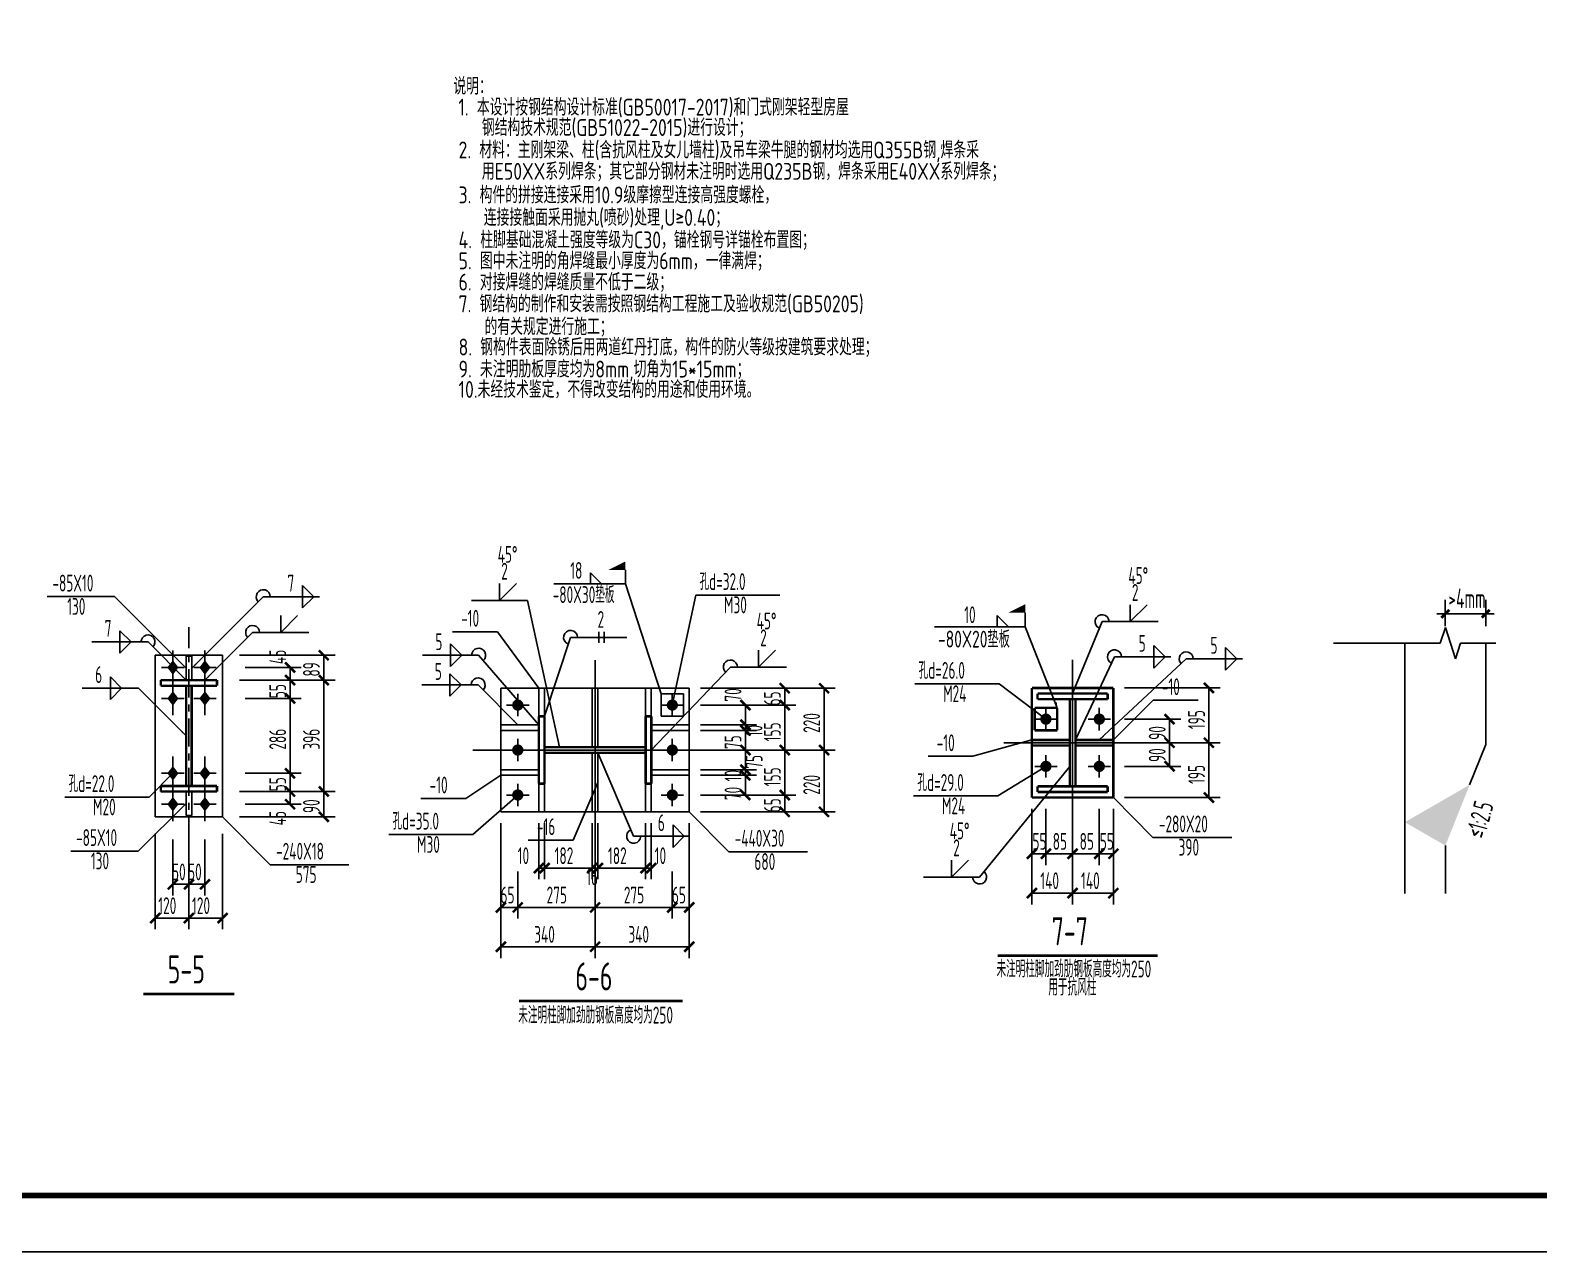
# Model space of a CAD drawing. Extents: x 9752569 to 9923256, y 1590558 to 2510207.
# Drawn here: x 9840695 to 9867540, y 1590558 to 1612292 of the extents above; entities that cross this region are included whole.
import ezdxf

# ---------------------------------------------------------------- set-up
doc = ezdxf.new("R2010")
doc.units = 0
doc.header["$LTSCALE"] = 1000
doc.header["$MEASUREMENT"] = 0
doc.linetypes.add('6', pattern=[8.75, 5, -1.25, 1.25, -1.25])
doc.layers.get('0').update_dxf_attribs({"linetype": 'CONTINUOUS'})
for name, color, linetype in [('10', 7, 'CONTINUOUS'), ('130', 7, 'CONTINUOUS'), ('20', 2, 'CONTINUOUS'), ('DIM_SYMB', 3, 'CONTINUOUS'), ('PUB_DIM', 3, 'CONTINUOUS'), ('PUB_TITLE', 4, 'CONTINUOUS'), ('墙线__粗线', 7, 'CONTINUOUS'), ('尺寸标注', 86, 'CONTINUOUS'), ('焊缝标注', 6, 'CONTINUOUS'), ('螺栓孔标注', 6, 'CONTINUOUS'), ('钢板标注', 6, 'CONTINUOUS')]:
    doc.layers.add(name, color=color, linetype=linetype)
doc.styles.add('TSSD_REIN', font='atssdeng.shx', dxfattribs={"width": 0.7, "bigfont": 'atssdchn.shx'})

# ---------------------------------------------------------------- blocks, each defined once
blk = doc.blocks.new('_DIMX')
blk.add_line((-150, 0), (150, 0))
at = {"const_width": 50}
blk.add_lwpolyline([(-70, -70), (70, 70)], dxfattribs=at)

msp = doc.modelspace()

# ---------------------------------------------------------------- linework, layer by layer
at = {"layer": '10', "color": 7, "linetype": '6', "ltscale": 0.1}
msp.add_line((9843520.1, 1597796.3), (9843520.1, 1601671.3), dxfattribs=at)
at = {"layer": '10', "color": 253, "ltscale": 0.1}
for p, q in [((9843235.1, 1601253.2), (9843235.1, 1600653.2)), ((9843805.1, 1601253.2), (9843805.1, 1600653.2)), ((9843435.1, 1600953.2), (9843035.1, 1600953.2)), ((9844005.1, 1600953.2), (9843605.1, 1600953.2)), ((9843235.1, 1600703.2), (9843235.1, 1600103.2)), ((9843805.1, 1600703.2), (9843805.1, 1600103.2)), ((9843435.1, 1600403.2), (9843035.1, 1600403.2)), ((9844005.1, 1600403.2), (9843605.1, 1600403.2)), ((9843235.1, 1599371.3), (9843235.1, 1598771.3)), ((9843805.1, 1599371.3), (9843805.1, 1598771.3)), ((9843435.1, 1599071.3), (9843035.1, 1599071.3)), ((9844005.1, 1599071.3), (9843605.1, 1599071.3)), ((9843235.1, 1598821.3), (9843235.1, 1598221.3)), ((9843805.1, 1598821.3), (9843805.1, 1598221.3)), ((9843435.1, 1598521.3), (9843035.1, 1598521.3)), ((9844005.1, 1598521.3), (9843605.1, 1598521.3))]:
    msp.add_line(p, q, dxfattribs=at)
at = {"layer": '10', "ltscale": 0.1}
for p, q in [((9850747, 1597885), (9850747, 1601085)), ((9849172, 1600285), (9849572, 1600285)), ((9849372, 1600085), (9849372, 1600485)), ((9851922, 1600285), (9852322, 1600285)), ((9852122, 1600085), (9852122, 1600485)), ((9848572, 1599485), (9852922, 1599485)), ((9849172, 1599485), (9849572, 1599485)), ((9849372, 1599285), (9849372, 1599685)), ((9851922, 1599485), (9852322, 1599485)), ((9852122, 1599285), (9852122, 1599685)), ((9849172, 1598685), (9849572, 1598685)), ((9849372, 1598485), (9849372, 1598885)), ((9851922, 1598685), (9852322, 1598685)), ((9852122, 1598485), (9852122, 1598885))]:
    msp.add_line(p, q, dxfattribs=at)
at = {"layer": '10'}
for p, q in [((9859244.9, 1598139.7), (9859244.9, 1601089.7)), ((9858769.9, 1599834.7), (9858769.9, 1600234.7)), ((9859719.9, 1599834.7), (9859719.9, 1600234.7)), ((9858569.9, 1600034.7), (9858969.9, 1600034.7)), ((9859519.9, 1600034.7), (9859919.9, 1600034.7)), ((9858019.9, 1599614.7), (9860469.9, 1599614.7)), ((9858569.9, 1599194.7), (9858969.9, 1599194.7)), ((9858769.9, 1598994.7), (9858769.9, 1599394.7)), ((9859519.9, 1599194.7), (9859919.9, 1599194.7)), ((9859719.9, 1598994.7), (9859719.9, 1599394.7))]:
    msp.add_line(p, q, dxfattribs=at)
at = {"layer": '10', "color": 3, "ltscale": 0.1, "const_width": 45}
for points in [[(9844020.1, 1600728.2), (9843020.1, 1600728.2)], [(9843020.1, 1600728.2), (9843020.1, 1600628.2)], [(9843020.1, 1600628.2), (9844020.1, 1600628.2)], [(9843470.1, 1598846.3), (9843470.1, 1600628.2)], [(9843570.1, 1598846.3), (9843570.1, 1600628.2)], [(9844020.1, 1600628.2), (9844020.1, 1600728.2)], [(9849847, 1600085), (9849747, 1600085)], [(9849747, 1600085), (9849747, 1598885)], [(9849847, 1598885), (9849847, 1600085)], [(9851747, 1600085), (9851647, 1600085)], [(9851647, 1600085), (9851647, 1598885)], [(9851747, 1598885), (9851747, 1600085)], [(9849847, 1599535), (9851647, 1599535)], [(9849847, 1599435), (9851647, 1599435)], [(9849747, 1598885), (9849847, 1598885)], [(9851647, 1598885), (9851747, 1598885)], [(9844020.1, 1598846.3), (9843020.1, 1598846.3)], [(9843020.1, 1598846.3), (9843020.1, 1598746.3)], [(9843020.1, 1598746.3), (9844020.1, 1598746.3)], [(9844020.1, 1598746.3), (9844020.1, 1598846.3)]]:
    msp.add_lwpolyline(points, dxfattribs=at)
at = {"layer": '10', "color": 3, "const_width": 45}
for points in [[(9859869.9, 1600489.7), (9858619.9, 1600489.7)], [(9858619.9, 1600489.7), (9858619.9, 1600389.7)], [(9859869.9, 1600389.7), (9859869.9, 1600489.7)], [(9858619.9, 1600389.7), (9859869.9, 1600389.7)], [(9859194.9, 1598839.7), (9859194.9, 1600389.7)], [(9859294.9, 1598839.7), (9859294.9, 1600389.7)], [(9859869.9, 1598839.7), (9858619.9, 1598839.7)], [(9858619.9, 1598839.7), (9858619.9, 1598739.7)], [(9858619.9, 1598739.7), (9859869.9, 1598739.7)], [(9859869.9, 1598739.7), (9859869.9, 1598839.7)]]:
    msp.add_lwpolyline(points, dxfattribs=at)
at = {"layer": '10', "ltscale": 0.1, "const_width": 100}
for points in [[(9849422, 1600285, 1), (9849322, 1600285, 1), (9849422, 1600285, 1)], [(9852172, 1600285, 1), (9852072, 1600285, 1), (9852172, 1600285, 1)], [(9849422, 1599485, 1), (9849322, 1599485, 1), (9849422, 1599485, 1)], [(9852172, 1599485, 1), (9852072, 1599485, 1), (9852172, 1599485, 1)], [(9849422, 1598685, 1), (9849322, 1598685, 1), (9849422, 1598685, 1)], [(9852172, 1598685, 1), (9852072, 1598685, 1), (9852172, 1598685, 1)]]:
    msp.add_lwpolyline(points, format="xyb", dxfattribs=at)
at = {"layer": '10', "const_width": 100}
for points in [[(9858819.9, 1600034.7, 1), (9858719.9, 1600034.7, 1), (9858819.9, 1600034.7, 1)], [(9859769.9, 1600034.7, 1), (9859669.9, 1600034.7, 1), (9859769.9, 1600034.7, 1)], [(9858819.9, 1599194.7, 1), (9858719.9, 1599194.7, 1), (9858819.9, 1599194.7, 1)], [(9859769.9, 1599194.7, 1), (9859669.9, 1599194.7, 1), (9859769.9, 1599194.7, 1)]]:
    msp.add_lwpolyline(points, format="xyb", dxfattribs=at)
at = {"layer": '10', "const_width": 45}
msp.add_lwpolyline([(9857913.4, 1595825.3), (9860756.9, 1595825.3)], dxfattribs=at)
at = {"layer": '10', "ltscale": 0.1, "const_width": 45}
for points in [[(9842710.1, 1595146.3), (9844330.1, 1595146.3)], [(9849395, 1595021.3), (9852304.5, 1595021.3)]]:
    msp.add_lwpolyline(points, dxfattribs=at)
at = {"layer": '10', "ltscale": 0.1}
for points in [[(9843235.1, 1601083.2), (9843135.1, 1600953.2), (9843335.1, 1600953.2), (9843235.1, 1600823.2)], [(9843805.1, 1601083.2), (9843705.1, 1600953.2), (9843905.1, 1600953.2), (9843805.1, 1600823.2)], [(9843235.1, 1600533.2), (9843135.1, 1600403.2), (9843335.1, 1600403.2), (9843235.1, 1600273.2)], [(9843805.1, 1600533.2), (9843705.1, 1600403.2), (9843905.1, 1600403.2), (9843805.1, 1600273.2)], [(9843235.1, 1599201.3), (9843135.1, 1599071.3), (9843335.1, 1599071.3), (9843235.1, 1598941.3)], [(9843805.1, 1599201.3), (9843705.1, 1599071.3), (9843905.1, 1599071.3), (9843805.1, 1598941.3)], [(9843235.1, 1598651.3), (9843135.1, 1598521.3), (9843335.1, 1598521.3), (9843235.1, 1598391.3)], [(9843805.1, 1598651.3), (9843705.1, 1598521.3), (9843905.1, 1598521.3), (9843805.1, 1598391.3)]]:
    msp.add_solid(points, dxfattribs=at)
at = {"layer": '20'}
for points in [[(9844120.1, 1601171.3), (9842920.1, 1601171.3)], [(9842920.1, 1601171.3), (9842920.1, 1598296.3)], [(9843570.1, 1601153.2), (9843470.1, 1601153.2)], [(9843470.1, 1601153.2), (9843470.1, 1600728.2)], [(9843570.1, 1600728.2), (9843570.1, 1601153.2)], [(9844120.1, 1598296.3), (9844120.1, 1601171.3)], [(9843470.1, 1600728.2), (9843570.1, 1600728.2)], [(9852422, 1600585), (9849072, 1600585)], [(9849072, 1600585), (9849072, 1598385)], [(9849847, 1600585), (9849747, 1600585)], [(9849747, 1600585), (9849747, 1600085)], [(9849847, 1600085), (9849847, 1600585)], [(9850797, 1600585), (9850697, 1600585)], [(9850697, 1600585), (9850697, 1599535)], [(9850797, 1599535), (9850797, 1600585)], [(9851747, 1600585), (9851647, 1600585)], [(9851647, 1600585), (9851647, 1600085)], [(9851747, 1600085), (9851747, 1600585)], [(9852422, 1598385), (9852422, 1600585)], [(9852322, 1600485), (9851922, 1600485)], [(9851922, 1600485), (9851922, 1600085)], [(9852322, 1600085), (9852322, 1600485)], [(9849747, 1600085), (9849847, 1600085)], [(9851647, 1600085), (9851747, 1600085)], [(9851922, 1600085), (9852322, 1600085)], [(9849747, 1599935), (9849072, 1599935)], [(9849072, 1599935), (9849072, 1599835)], [(9849072, 1599835), (9849747, 1599835)], [(9849747, 1599835), (9849747, 1599935)], [(9852422, 1599935), (9851747, 1599935)], [(9851747, 1599935), (9851747, 1599835)], [(9851747, 1599835), (9852422, 1599835)], [(9852422, 1599835), (9852422, 1599935)], [(9850697, 1599535), (9850797, 1599535)], [(9850797, 1599435), (9850697, 1599435)], [(9850697, 1599435), (9850697, 1598385)], [(9850797, 1598385), (9850797, 1599435)], [(9849747, 1599135), (9849072, 1599135)], [(9849072, 1599135), (9849072, 1599035)], [(9849072, 1599035), (9849747, 1599035)], [(9849747, 1599035), (9849747, 1599135)], [(9852422, 1599135), (9851747, 1599135)], [(9851747, 1599135), (9851747, 1599035)], [(9851747, 1599035), (9852422, 1599035)], [(9852422, 1599035), (9852422, 1599135)], [(9843470.1, 1598746.3), (9843570.1, 1598746.3)], [(9843470.1, 1598321.3), (9843470.1, 1598746.3)], [(9843570.1, 1598746.3), (9843570.1, 1598321.3)], [(9849847, 1598885), (9849747, 1598885)], [(9849747, 1598885), (9849747, 1598385)], [(9849847, 1598385), (9849847, 1598885)], [(9851747, 1598885), (9851647, 1598885)], [(9851647, 1598885), (9851647, 1598385)], [(9851747, 1598385), (9851747, 1598885)], [(9849072, 1598385), (9852422, 1598385)], [(9849747, 1598385), (9849847, 1598385)], [(9850697, 1598385), (9850797, 1598385)], [(9851647, 1598385), (9851747, 1598385)], [(9842920.1, 1598296.3), (9844120.1, 1598296.3)], [(9843570.1, 1598321.3), (9843470.1, 1598321.3)]]:
    msp.add_lwpolyline(points, dxfattribs=at)
at = {"layer": '20', "const_width": 45}
for points in [[(9859969.9, 1600589.7), (9858519.9, 1600589.7)], [(9858519.9, 1600589.7), (9858519.9, 1598639.7)], [(9859969.9, 1598639.7), (9859969.9, 1600589.7)], [(9858969.9, 1600234.7), (9858569.9, 1600234.7)], [(9858569.9, 1600234.7), (9858569.9, 1599834.7)], [(9858969.9, 1599834.7), (9858969.9, 1600234.7)], [(9858569.9, 1599834.7), (9858969.9, 1599834.7)], [(9859194.9, 1599664.7), (9858519.9, 1599664.7)], [(9858519.9, 1599664.7), (9858519.9, 1599564.7)], [(9858519.9, 1599564.7), (9859194.9, 1599564.7)], [(9859194.9, 1599564.7), (9859194.9, 1599664.7)], [(9859969.9, 1599664.7), (9859294.9, 1599664.7)], [(9859294.9, 1599664.7), (9859294.9, 1599564.7)], [(9859294.9, 1599564.7), (9859969.9, 1599564.7)], [(9859969.9, 1599564.7), (9859969.9, 1599664.7)], [(9858519.9, 1598639.7), (9859969.9, 1598639.7)]]:
    msp.add_lwpolyline(points, dxfattribs=at)
at = {"layer": 'DIM_SYMB'}
for p, q in [((9865787.3, 1601385.5, 1860), (9865877.3, 1601662.5, 1860)), ((9865877.3, 1601662.5, 1860), (9866056.9, 1601109.7, 1860)), ((9865157.3, 1601385.5, 1860), (9863889.2, 1601385.5, 1860)), ((9865157.3, 1601385.5, 1860), (9865787.3, 1601385.5, 1860)), ((9866056.9, 1601109.7, 1860), (9866147.3, 1601386.5, 1860)), ((9866147.3, 1601386.5, 1860), (9866777.3, 1601385.5, 1860))]:
    msp.add_line(p, q, dxfattribs=at)
at = {"layer": 'PUB_DIM'}
for p, q in [((9865876.7, 1601685.8), (9865876.7, 1602158.9)), ((9866596.7, 1601685.8), (9866596.7, 1602158.9)), ((9865875.7, 1601908.9), (9865874.7, 1601908.9)), ((9865876.7, 1601908.9), (9866596.7, 1601908.9)), ((9866597.7, 1601908.9), (9866598.7, 1601908.9))]:
    msp.add_line(p, q, dxfattribs=at)
at = {"layer": 'PUB_TITLE'}
msp.add_lwpolyline([(9811805.5, 1590557.9), (9895905.5, 1590557.9), (9895905.5, 1649957.9), (9811805.5, 1649957.9)], close=True, dxfattribs=at)
at = {"layer": 'PUB_TITLE', "const_width": 100}
msp.add_lwpolyline([(9814305.5, 1591557.9), (9894905.5, 1591557.9), (9894905.5, 1648957.9), (9814305.5, 1648957.9)], close=True, dxfattribs=at)
at = {"layer": '墙线__粗线', "color": 2, "elevation": 1860}
for points in [[(9865157.3, 1598201.2), (9865157.3, 1601385.5)], [(9866597.3, 1599585.5), (9866597.3, 1601385.5)], [(9866309.7, 1598866.5), (9866597.3, 1599585.5)], [(9865157.3, 1596933.2), (9865157.3, 1598201.2)], [(9865877.3, 1596933.2), (9865877.3, 1597785.5)]]:
    msp.add_lwpolyline(points, dxfattribs=at)
at = {"layer": '墙线__粗线'}
msp.add_solid([(9865877.3, 1597785.5, 1860), (9865157.3, 1598201.2, 1860), (9866309.7, 1598866.5, 1860)], dxfattribs=at)
at = {"layer": '尺寸标注'}
for p, q in [((9844420.1, 1601171.3), (9846120.1, 1601171.3)), ((9845920.1, 1600728.2), (9845920.1, 1601171.3)), ((9844520.1, 1600953.2), (9845520.1, 1600953.2)), ((9845320.1, 1600728.2), (9845320.1, 1600953.2)), ((9844420.1, 1600728.2), (9846120.1, 1600728.2)), ((9844420.1, 1600728.2), (9846120.1, 1600728.2)), ((9844520.1, 1600728.2), (9845520.1, 1600728.2)), ((9844520.1, 1600728.2), (9845520.1, 1600728.2)), ((9845320.1, 1600403.2), (9845320.1, 1600728.2)), ((9845920.1, 1598746.3), (9845920.1, 1600728.2)), ((9852622, 1600585), (9854322, 1600585)), ((9852622, 1600585), (9855022, 1600585)), ((9854122, 1600285), (9854122, 1600585)), ((9854822, 1599485), (9854822, 1600585)), ((9860169.9, 1600589.7), (9861869.9, 1600589.7)), ((9861669.9, 1599614.7), (9861669.9, 1600589.7)), ((9844520.1, 1600403.2), (9845520.1, 1600403.2)), ((9844520.1, 1600403.2), (9845520.1, 1600403.2)), ((9845320.1, 1599071.3), (9845320.1, 1600403.2)), ((9852622, 1600285), (9853622, 1600285)), ((9852622, 1600285), (9854322, 1600285)), ((9852622, 1600285), (9854322, 1600285)), ((9853422, 1599935), (9853422, 1600285)), ((9854122, 1599485), (9854122, 1600285)), ((9860169.9, 1600034.7), (9861169.9, 1600034.7)), ((9860969.9, 1599614.7), (9860969.9, 1600034.7)), ((9852622, 1599935), (9853622, 1599935)), ((9852622, 1599935), (9853622, 1599935)), ((9852622, 1599835), (9853622, 1599835)), ((9852622, 1599835), (9853622, 1599835)), ((9853422, 1599835), (9853422, 1599935)), ((9853422, 1599485), (9853422, 1599835)), ((9852622, 1599485), (9853622, 1599485)), ((9852622, 1599485), (9853622, 1599485)), ((9852622, 1599485), (9854322, 1599485)), ((9852622, 1599485), (9854322, 1599485)), ((9852622, 1599485), (9855022, 1599485)), ((9852622, 1599485), (9855022, 1599485)), ((9853422, 1599135), (9853422, 1599485)), ((9854122, 1598685), (9854122, 1599485)), ((9854822, 1598385), (9854822, 1599485)), ((9860169.9, 1599614.7), (9861169.9, 1599614.7)), ((9860169.9, 1599614.7), (9861169.9, 1599614.7)), ((9860169.9, 1599614.7), (9861869.9, 1599614.7)), ((9860169.9, 1599614.7), (9861869.9, 1599614.7)), ((9860969.9, 1599194.7), (9860969.9, 1599614.7)), ((9861669.9, 1598639.7), (9861669.9, 1599614.7)), ((9860169.9, 1599194.7), (9861169.9, 1599194.7)), ((9844520.1, 1599071.3), (9845520.1, 1599071.3)), ((9844520.1, 1599071.3), (9845520.1, 1599071.3)), ((9845320.1, 1598746.3), (9845320.1, 1599071.3)), ((9852622, 1599135), (9853622, 1599135)), ((9852622, 1599135), (9853622, 1599135)), ((9852622, 1599035), (9853622, 1599035)), ((9852622, 1599035), (9853622, 1599035)), ((9853422, 1599035), (9853422, 1599135)), ((9853422, 1598685), (9853422, 1599035)), ((9844420.1, 1598746.3), (9846120.1, 1598746.3)), ((9844420.1, 1598746.3), (9846120.1, 1598746.3)), ((9844520.1, 1598746.3), (9845520.1, 1598746.3)), ((9844520.1, 1598746.3), (9845520.1, 1598746.3)), ((9845320.1, 1598521.3), (9845320.1, 1598746.3)), ((9845920.1, 1598296.3), (9845920.1, 1598746.3)), ((9852622, 1598685), (9853622, 1598685)), ((9852622, 1598685), (9854322, 1598685)), ((9852622, 1598685), (9854322, 1598685)), ((9854122, 1598385), (9854122, 1598685)), ((9860169.9, 1598639.7), (9861869.9, 1598639.7)), ((9844520.1, 1598521.3), (9845520.1, 1598521.3)), ((9852622, 1598385), (9854322, 1598385)), ((9852622, 1598385), (9855022, 1598385)), ((9858519.9, 1598439.7), (9858519.9, 1597439.7)), ((9858519.9, 1598439.7), (9858519.9, 1596739.7)), ((9858769.9, 1598439.7), (9858769.9, 1597439.7)), ((9858769.9, 1598439.7), (9858769.9, 1597439.7)), ((9859244.9, 1598439.7), (9859244.9, 1597439.7)), ((9859244.9, 1598439.7), (9859244.9, 1597439.7)), ((9859244.9, 1598439.7), (9859244.9, 1596739.7)), ((9859244.9, 1598439.7), (9859244.9, 1596739.7)), ((9859719.9, 1598439.7), (9859719.9, 1597439.7)), ((9859719.9, 1598439.7), (9859719.9, 1597439.7)), ((9859969.9, 1598439.7), (9859969.9, 1597439.7)), ((9859969.9, 1598439.7), (9859969.9, 1596739.7)), ((9844420.1, 1598296.3), (9846120.1, 1598296.3)), ((9849072, 1598185), (9849072, 1595785)), ((9849747, 1598185), (9849747, 1597185)), ((9849847, 1598185), (9849847, 1597185)), ((9849847, 1598185), (9849847, 1597185)), ((9850697, 1598185), (9850697, 1597185)), ((9850697, 1598185), (9850697, 1597185)), ((9850747, 1598185), (9850747, 1595785)), ((9850747, 1598185), (9850747, 1595785)), ((9850797, 1598185), (9850797, 1597185)), ((9850797, 1598185), (9850797, 1597185)), ((9851647, 1598185), (9851647, 1597185)), ((9851647, 1598185), (9851647, 1597185)), ((9851747, 1598185), (9851747, 1597185)), ((9852422, 1598185), (9852422, 1595785)), ((9842920.1, 1597996.3), (9842920.1, 1596296.3)), ((9843235.1, 1597896.3), (9843235.1, 1596896.3)), ((9843520.1, 1597996.3), (9843520.1, 1596296.3)), ((9843520.1, 1597996.3), (9843520.1, 1596296.3)), ((9843520.1, 1597896.3), (9843520.1, 1596896.3)), ((9843520.1, 1597896.3), (9843520.1, 1596896.3)), ((9843805.1, 1597896.3), (9843805.1, 1596896.3)), ((9844120.1, 1597996.3), (9844120.1, 1596296.3)), ((9858519.9, 1597639.7), (9858769.9, 1597639.7)), ((9858769.9, 1597639.7), (9859244.9, 1597639.7)), ((9859244.9, 1597639.7), (9859719.9, 1597639.7)), ((9859719.9, 1597639.7), (9859969.9, 1597639.7)), ((9849072, 1597325), (9849072, 1596485)), ((9849372, 1597325), (9849372, 1596485)), ((9849372, 1597325), (9849372, 1596485)), ((9849747, 1597385), (9849847, 1597385)), ((9849847, 1597385), (9850697, 1597385)), ((9850697, 1597385), (9850797, 1597385)), ((9850747, 1597325), (9850747, 1596485)), ((9850747, 1597325), (9850747, 1596485)), ((9850797, 1597385), (9851647, 1597385)), ((9851647, 1597385), (9851747, 1597385)), ((9852122, 1597325), (9852122, 1596485)), ((9852122, 1597325), (9852122, 1596485)), ((9852422, 1597325), (9852422, 1596485)), ((9843235.1, 1597096.3), (9843520.1, 1597096.3)), ((9843520.1, 1597096.3), (9843805.1, 1597096.3)), ((9858519.9, 1596939.7), (9859244.9, 1596939.7)), ((9859244.9, 1596939.7), (9859969.9, 1596939.7)), ((9842920.1, 1596496.3), (9843520.1, 1596496.3)), ((9843520.1, 1596496.3), (9844120.1, 1596496.3)), ((9849072, 1596685), (9849372, 1596685)), ((9849372, 1596685), (9850747, 1596685)), ((9850747, 1596685), (9852122, 1596685)), ((9852122, 1596685), (9852422, 1596685)), ((9849072, 1595985), (9850747, 1595985)), ((9850747, 1595985), (9852422, 1595985))]:
    msp.add_line(p, q, dxfattribs=at)
at = {"layer": '尺寸标注', "const_width": 45}
for points in [[(9845231.7, 1601041.5), (9845408.5, 1600864.8)], [(9845831.7, 1601259.7), (9846008.5, 1601082.9)], [(9845231.7, 1600816.5), (9845408.5, 1600639.8)], [(9845231.7, 1600816.5), (9845408.5, 1600639.8)], [(9845831.7, 1600816.5), (9846008.5, 1600639.8)], [(9845831.7, 1600816.5), (9846008.5, 1600639.8)], [(9845231.7, 1600491.5), (9845408.5, 1600314.8)], [(9845231.7, 1600491.5), (9845408.5, 1600314.8)], [(9854033.6, 1600673.4), (9854210.4, 1600496.6)], [(9854733.6, 1600673.4), (9854910.4, 1600496.6)], [(9861581.5, 1600678.1), (9861758.3, 1600501.3)], [(9853333.6, 1600373.4), (9853510.4, 1600196.6)], [(9854033.6, 1600373.4), (9854210.4, 1600196.6)], [(9854033.6, 1600373.4), (9854210.4, 1600196.6)], [(9853333.6, 1600023.4), (9853510.4, 1599846.6)], [(9853333.6, 1600023.4), (9853510.4, 1599846.6)], [(9860881.5, 1600123.1), (9861058.3, 1599946.3)], [(9853333.6, 1599923.4), (9853510.4, 1599746.6)], [(9853333.6, 1599923.4), (9853510.4, 1599746.6)], [(9860881.5, 1599703.1), (9861058.3, 1599526.3)], [(9860881.5, 1599703.1), (9861058.3, 1599526.3)], [(9861581.5, 1599703.1), (9861758.3, 1599526.3)], [(9861581.5, 1599703.1), (9861758.3, 1599526.3)], [(9853333.6, 1599573.4), (9853510.4, 1599396.6)], [(9853333.6, 1599573.4), (9853510.4, 1599396.6)], [(9854033.6, 1599573.4), (9854210.4, 1599396.6)], [(9854033.6, 1599573.4), (9854210.4, 1599396.6)], [(9854733.6, 1599573.4), (9854910.4, 1599396.6)], [(9854733.6, 1599573.4), (9854910.4, 1599396.6)], [(9845231.7, 1599159.7), (9845408.5, 1598982.9)], [(9845231.7, 1599159.7), (9845408.5, 1598982.9)], [(9853333.6, 1599223.4), (9853510.4, 1599046.6)], [(9853333.6, 1599223.4), (9853510.4, 1599046.6)], [(9860881.5, 1599283.1), (9861058.3, 1599106.3)], [(9853333.6, 1599123.4), (9853510.4, 1598946.6)], [(9853333.6, 1599123.4), (9853510.4, 1598946.6)], [(9845231.7, 1598834.7), (9845408.5, 1598657.9)], [(9845231.7, 1598834.7), (9845408.5, 1598657.9)], [(9845231.7, 1598609.7), (9845408.5, 1598432.9)], [(9845831.7, 1598834.7), (9846008.5, 1598657.9)], [(9845831.7, 1598834.7), (9846008.5, 1598657.9)], [(9853333.6, 1598773.4), (9853510.4, 1598596.6)], [(9854033.6, 1598773.4), (9854210.4, 1598596.6)], [(9854033.6, 1598773.4), (9854210.4, 1598596.6)], [(9861581.5, 1598728.1), (9861758.3, 1598551.3)], [(9845831.7, 1598384.7), (9846008.5, 1598207.9)], [(9854033.6, 1598473.4), (9854210.4, 1598296.6)], [(9854733.6, 1598473.4), (9854910.4, 1598296.6)], [(9858431.5, 1597551.3), (9858608.3, 1597728.1)], [(9858681.5, 1597551.3), (9858858.3, 1597728.1)], [(9858681.5, 1597551.3), (9858858.3, 1597728.1)], [(9859156.5, 1597551.3), (9859333.3, 1597728.1)], [(9859156.5, 1597551.3), (9859333.3, 1597728.1)], [(9859631.5, 1597551.3), (9859808.3, 1597728.1)], [(9859631.5, 1597551.3), (9859808.3, 1597728.1)], [(9859881.5, 1597551.3), (9860058.3, 1597728.1)], [(9849658.6, 1597296.6), (9849835.4, 1597473.4)], [(9849758.6, 1597296.6), (9849935.4, 1597473.4)], [(9849758.6, 1597296.6), (9849935.4, 1597473.4)], [(9850608.6, 1597296.6), (9850785.4, 1597473.4)], [(9850608.6, 1597296.6), (9850785.4, 1597473.4)], [(9850708.6, 1597296.6), (9850885.4, 1597473.4)], [(9850708.6, 1597296.6), (9850885.4, 1597473.4)], [(9851558.6, 1597296.6), (9851735.4, 1597473.4)], [(9851558.6, 1597296.6), (9851735.4, 1597473.4)], [(9851658.6, 1597296.6), (9851835.4, 1597473.4)], [(9843146.7, 1597007.9), (9843323.5, 1597184.7)], [(9843431.7, 1597007.9), (9843608.5, 1597184.7)], [(9843431.7, 1597007.9), (9843608.5, 1597184.7)], [(9843716.7, 1597007.9), (9843893.5, 1597184.7)], [(9858431.5, 1596851.3), (9858608.3, 1597028.1)], [(9859156.5, 1596851.3), (9859333.3, 1597028.1)], [(9859156.5, 1596851.3), (9859333.3, 1597028.1)], [(9859881.5, 1596851.3), (9860058.3, 1597028.1)], [(9848983.6, 1596596.6), (9849160.4, 1596773.4)], [(9849283.6, 1596596.6), (9849460.4, 1596773.4)], [(9849283.6, 1596596.6), (9849460.4, 1596773.4)], [(9850658.6, 1596596.6), (9850835.4, 1596773.4)], [(9850658.6, 1596596.6), (9850835.4, 1596773.4)], [(9852033.6, 1596596.6), (9852210.4, 1596773.4)], [(9852033.6, 1596596.6), (9852210.4, 1596773.4)], [(9852333.6, 1596596.6), (9852510.4, 1596773.4)], [(9842831.7, 1596407.9), (9843008.5, 1596584.7)], [(9843431.7, 1596407.9), (9843608.5, 1596584.7)], [(9843431.7, 1596407.9), (9843608.5, 1596584.7)], [(9844031.7, 1596407.9), (9844208.5, 1596584.7)], [(9848983.6, 1595896.6), (9849160.4, 1596073.4)], [(9850658.6, 1595896.6), (9850835.4, 1596073.4)], [(9850658.6, 1595896.6), (9850835.4, 1596073.4)], [(9852333.6, 1595896.6), (9852510.4, 1596073.4)]]:
    msp.add_lwpolyline(points, dxfattribs=at)
at = {"layer": '焊缝标注'}
for p, q in [((9851286.4, 1602439.9), (9851286.4, 1602689.9)), ((9845543.4, 1602412.9), (9845743.4, 1602212.9)), ((9845543.4, 1602212.9), (9845543.4, 1602412.9)), ((9849046.9, 1602146.2), (9849046.9, 1602446.2)), ((9849046.9, 1602146.2), (9849346.9, 1602446.2)), ((9851286.4, 1602439.9), (9850015.9, 1602439.9)), ((9850864.3, 1602439.9), (9850664.3, 1602639.9)), ((9850664.3, 1602439.9), (9850664.3, 1602639.9)), ((9851922, 1600485), (9851286.4, 1602439.9)), ((9843570.1, 1600940.7), (9844843.4, 1602212.9)), ((9844843.4, 1602212.9), (9845843.4, 1602212.9)), ((9845543.4, 1602012.9), (9845743.4, 1602212.9)), ((9845543.4, 1602212.9), (9845543.4, 1602012.9)), ((9849546.9, 1602146.2), (9848546.9, 1602146.2)), ((9850117, 1599535), (9849546.9, 1602146.2)), ((9845154, 1601576.4), (9845154, 1601876.4)), ((9845154, 1601576.4), (9845454, 1601876.4)), ((9858101.8, 1601678.7), (9857901.8, 1601878.7)), ((9857901.8, 1601678.7), (9857901.8, 1601878.7)), ((9858401.8, 1601678.7), (9858401.8, 1601928.7)), ((9860269.1, 1601769.1), (9860269.1, 1602069.1)), ((9860269.1, 1601769.1), (9860569.1, 1602069.1)), ((9842492.1, 1601407.8), (9842292.1, 1601607.8)), ((9842292.1, 1601407.8), (9842292.1, 1601607.8)), ((9843805.1, 1600728.2), (9844654, 1601576.4)), ((9844654, 1601576.4), (9845654, 1601576.4)), ((9850811.5, 1601389.3), (9850811.5, 1601589.3)), ((9850911.5, 1601389.3), (9850911.5, 1601589.3)), ((9858401.8, 1601678.7), (9856787.4, 1601678.7)), ((9858969.9, 1600234.7), (9858401.8, 1601678.7)), ((9859244.9, 1600489.7), (9859769.1, 1601769.1)), ((9859769.1, 1601769.1), (9860769.1, 1601769.1)), ((9842792.1, 1601407.8), (9841792.1, 1601407.8)), ((9842492.1, 1601407.8), (9842292.1, 1601207.8)), ((9842292.1, 1601407.8), (9842292.1, 1601207.8)), ((9843470.1, 1600728.2), (9842792.1, 1601407.8)), ((9848375.8, 1601172.2), (9848175.8, 1601372.2)), ((9848175.8, 1601172.2), (9848175.8, 1601372.2)), ((9849847, 1600085), (9850311.5, 1601489.3)), ((9850311.5, 1601489.3), (9851311.5, 1601489.3)), ((9860690.4, 1601343.4), (9860890.4, 1601143.4)), ((9860690.4, 1601143.4), (9860690.4, 1601343.4)), ((9861967.3, 1601308.1), (9862167.3, 1601108.1)), ((9861967.3, 1601108.1), (9861967.3, 1601308.1)), ((9848675.8, 1601172.2), (9847675.8, 1601172.2)), ((9848375.8, 1601172.2), (9848175.8, 1600972.2)), ((9848175.8, 1601172.2), (9848175.8, 1600972.2)), ((9849747, 1599935), (9848675.8, 1601172.2)), ((9853655.3, 1600961.2), (9853655.3, 1601261.2)), ((9853655.3, 1600961.2), (9853955.3, 1601261.2)), ((9859294.9, 1599664.7), (9859990.4, 1601143.4)), ((9859719.9, 1599664.7), (9861267.3, 1601108.1)), ((9859990.4, 1601143.4), (9860990.4, 1601143.4)), ((9860690.4, 1600943.4), (9860890.4, 1601143.4)), ((9860690.4, 1601143.4), (9860690.4, 1600943.4)), ((9861267.3, 1601108.1), (9862267.3, 1601108.1)), ((9861967.3, 1600908.1), (9862167.3, 1601108.1)), ((9861967.3, 1601108.1), (9861967.3, 1600908.1)), ((9842322.6, 1600586.8), (9842122.6, 1600786.8)), ((9842122.6, 1600586.8), (9842122.6, 1600786.8)), ((9848365.7, 1600643), (9848165.7, 1600843)), ((9848165.7, 1600643), (9848165.7, 1600843)), ((9851747, 1599485), (9853155.3, 1600961.2)), ((9853155.3, 1600961.2), (9854155.3, 1600961.2)), ((9842622.6, 1600586.8), (9841622.6, 1600586.8)), ((9842322.6, 1600586.8), (9842122.6, 1600386.8)), ((9842122.6, 1600586.8), (9842122.6, 1600386.8)), ((9843470.1, 1599737.2), (9842622.6, 1600586.8)), ((9848665.7, 1600643), (9847665.7, 1600643)), ((9848365.7, 1600643), (9848165.7, 1600443)), ((9848165.7, 1600643), (9848165.7, 1600443)), ((9849372, 1599935), (9848665.7, 1600643)), ((9850797, 1599435), (9851434, 1597951.9)), ((9859194.9, 1599194.7), (9857590.2, 1597226)), ((9852134, 1598151.9), (9852334, 1597951.9)), ((9852134, 1597951.9), (9852134, 1598151.9)), ((9851434, 1597951.9), (9852434, 1597951.9)), ((9852134, 1597751.9), (9852334, 1597951.9)), ((9852134, 1597951.9), (9852134, 1597751.9)), ((9857090.2, 1597226), (9857090.2, 1597526)), ((9857090.2, 1597226), (9857390.2, 1597526)), ((9857590.2, 1597226), (9856590.2, 1597226))]:
    msp.add_line(p, q, dxfattribs=at)
for centre, start, end in [((9844843.4, 1602212.9), 0, 224.97719), ((9859769.1, 1601769.1), 0, 247.72092), ((9844654, 1601576.4), 0, 224.97719), ((9850311.5, 1601489.3), 0, 251.69727), ((9842792.1, 1601407.8), 314.93155, 180.00001), ((9848675.8, 1601172.2), 310.88891, 180.00001), ((9853155.3, 1600961.2), 0, 226.34696), ((9859990.4, 1601143.4), 0, 244.80976), ((9861267.3, 1601108.1), 0, 223.00916), ((9848665.7, 1600643), 314.93155, 180.00001), ((9851434, 1597951.9), 113.24343, 0), ((9857590.2, 1597226), 179.99999, 50.81624)]:
    msp.add_arc(centre, 125, start, end, dxfattribs=at)
for points in [[(9851286.4, 1602689.9), (9850986.4, 1602689.9), (9851286.4, 1602839.9)], [(9858401.8, 1601928.7), (9858101.8, 1601928.7), (9858401.8, 1602078.7)], [(9843470.1, 1600728.2), (9843410.1, 1600809.5), (9843388.8, 1600788.4)], [(9843570.1, 1600940.7), (9843651.4, 1601000.7), (9843630.2, 1601022)], [(9843805.1, 1600728.2), (9843886.4, 1600788.2), (9843865.2, 1600809.5)], [(9851922, 1600485), (9851905.3, 1600584.8), (9851876.8, 1600575.5)], [(9859244.9, 1600489.7), (9859296.7, 1600576.5), (9859268.9, 1600587.9)], [(9858969.9, 1600234.7), (9858965.1, 1600335.7), (9858935.7, 1600329.8)], [(9849372, 1599935), (9849312, 1600016.4), (9849290.7, 1599995.2)], [(9849747, 1599935), (9849692.9, 1600020.4), (9849670.2, 1600000.8)], [(9849847, 1600085), (9849892.6, 1600175.3), (9849864.1, 1600184.7)], [(9843470.1, 1599737.2), (9843410.1, 1599818.6), (9843388.8, 1599797.4)], [(9859294.9, 1599664.7), (9859351, 1599748.8), (9859323.9, 1599761.6)], [(9859719.9, 1599664.7), (9859803.2, 1599721.9), (9859782.8, 1599743.9)], [(9850117, 1599535), (9850110.3, 1599635.9), (9850081, 1599629.5)], [(9850797, 1599435), (9850822.7, 1599337.2), (9850850.2, 1599349.1)], [(9851747, 1599485), (9851826.9, 1599547), (9851805.2, 1599567.7)], [(9859194.9, 1599194.7), (9859120.1, 1599126.7), (9859143.3, 1599107.7)]]:
    msp.add_solid(points, dxfattribs=at)
at = {"layer": '螺栓孔标注'}
for p, q in [((9852122, 1600285), (9852537.5, 1602242.1)), ((9852537.5, 1602242.1), (9854037.5, 1602242.1)), ((9857936.4, 1600662), (9856436.4, 1600662)), ((9858769.9, 1600034.7), (9857936.4, 1600662)), ((9858769.9, 1599194.7), (9857915.1, 1598668)), ((9843235.1, 1599071.3), (9842810, 1598647.9)), ((9842810, 1598647.9), (9841310, 1598647.9)), ((9849372, 1598685), (9848574.7, 1597980.3)), ((9857915.1, 1598668), (9856415.1, 1598668)), ((9848574.7, 1597980.3), (9847074.7, 1597980.3))]:
    msp.add_line(p, q, dxfattribs=at)
at = {"layer": '螺栓孔标注', "const_width": 10}
for points in [[(9852127, 1600285, 1), (9852117, 1600285, 1), (9852127, 1600285, 1)], [(9858774.9, 1600034.7, 1), (9858764.9, 1600034.7, 1), (9858774.9, 1600034.7, 1)], [(9858774.9, 1599194.7, 1), (9858764.9, 1599194.7, 1), (9858774.9, 1599194.7, 1)], [(9843240.1, 1599071.3, 1), (9843230.1, 1599071.3, 1), (9843240.1, 1599071.3, 1)], [(9849377, 1598685, 1), (9849367, 1598685, 1), (9849377, 1598685, 1)]]:
    msp.add_lwpolyline(points, format="xyb", dxfattribs=at)
at = {"layer": '钢板标注'}
for p, q in [((9842198.8, 1602215), (9840998.8, 1602215)), ((9843470.1, 1600940.7), (9842198.8, 1602215)), ((9849009.2, 1601589.8), (9848209.2, 1601589.8)), ((9849747, 1600585), (9849009.2, 1601589.8)), ((9859969.9, 1599664.7), (9860677.3, 1600371.5)), ((9860677.3, 1600371.5), (9861477.3, 1600371.5)), ((9858519.9, 1599664.7), (9857471.5, 1599373.6)), ((9857471.5, 1599373.6), (9856671.5, 1599373.6)), ((9849072, 1599035), (9848448.3, 1598623.3)), ((9850797, 1598910), (9850357, 1597882)), ((9848448.3, 1598623.3), (9847648.3, 1598623.3)), ((9859969.9, 1598639.7), (9860675, 1597930.6)), ((9843470.1, 1598533.8), (9842619.9, 1597687)), ((9852422, 1598385), (9853127.1, 1597676)), ((9844120.1, 1598296.3), (9844966.3, 1597445.4)), ((9850357, 1597882), (9849557, 1597882)), ((9860675, 1597930.6), (9862075, 1597930.6)), ((9842619.9, 1597687), (9841419.9, 1597687)), ((9853127.1, 1597676), (9854527.1, 1597676)), ((9844966.3, 1597445.4), (9846366.3, 1597445.4))]:
    msp.add_line(p, q, dxfattribs=at)
at = {"layer": '钢板标注', "const_width": 10}
for points in [[(9843475.1, 1600940.7, 1), (9843465.1, 1600940.7, 1), (9843475.1, 1600940.7, 1)], [(9849752, 1600585, 1), (9849742, 1600585, 1), (9849752, 1600585, 1)], [(9858524.9, 1599664.7, 1), (9858514.9, 1599664.7, 1), (9858524.9, 1599664.7, 1)], [(9859974.9, 1599664.7, 1), (9859964.9, 1599664.7, 1), (9859974.9, 1599664.7, 1)], [(9849077, 1599035, 1), (9849067, 1599035, 1), (9849077, 1599035, 1)], [(9850802, 1598910, 1), (9850792, 1598910, 1), (9850802, 1598910, 1)], [(9859974.9, 1598639.7, 1), (9859964.9, 1598639.7, 1), (9859974.9, 1598639.7, 1)], [(9843475.1, 1598533.8, 1), (9843465.1, 1598533.8, 1), (9843475.1, 1598533.8, 1)], [(9852427, 1598385, 1), (9852417, 1598385, 1), (9852427, 1598385, 1)], [(9844125.1, 1598296.3, 1), (9844115.1, 1598296.3, 1), (9844125.1, 1598296.3, 1)]]:
    msp.add_lwpolyline(points, format="xyb", dxfattribs=at)

# ---------------------------------------------------------------- block references
at = {"layer": 'PUB_DIM'}
msp.add_blockref('_DIMX', (9865876.7, 1601908.9), dxfattribs=at)
at = {"layer": 'PUB_DIM', "rotation": 180}
msp.add_blockref('_DIMX', (9866596.7, 1601908.9), dxfattribs=at)

# ---------------------------------------------------------------- texts
at = {"layer": '10', "style": 'TSSD_REIN', "width": 0.65}
msp.add_text('7-7', height=500, dxfattribs=at).set_placement((9858871.4, 1596010.8))
at = {"layer": '10', "ltscale": 0.1, "style": 'TSSD_REIN', "width": 0.65}
for s, p in [('5-5', (9843142.1, 1595331.8)), ('6-6', (9850397, 1595206.8))]:
    msp.add_text(s, height=500, dxfattribs=at).set_placement(p)
at = {"layer": '130', "style": 'TSSD_REIN', "width": 0.8}
for s, p in [('说明：', (9848225.8, 1611145, 133.3)), ('1. 本设计按钢结构设计标准(GB50017-2017)和门式刚架轻型房屋', (9848316, 1610772.1, 133.3)), ('钢结构技术规范(GB51022-2015)进行设计；', (9848732.6, 1610409.8, 133.3)), ('2. 材料：主刚架梁、柱(含抗风柱及女儿墙柱)及吊车梁牛腿的钢材均选用Q355B钢,焊条采', (9848318.3, 1610011.1, 133.3)), ('用E50XX系列焊条；其它部分钢材未注明时选用Q235B钢，焊条采用E40XX系列焊条；', (9848732.6, 1609630.4, 133.3)), ('3. 构件的拼接连接采用10.9级摩擦型连接高强度螺栓，', (9848318.3, 1609210.9, 133.3)), ('连接接触面采用抛丸(喷砂)处理,U≥0.40；', (9848766.9, 1608809.7, 133.3)), ('4. 柱脚基础混凝土强度等级为C30，锚栓钢号详锚栓布置图；', (9848318.3, 1608411.1, 133.3)), ('5. 图中未注明的角焊缝最小厚度为6mm，一律满焊；', (9848318.3, 1608037.8, 133.3)), ('6. 对接焊缝的焊缝质量不低于二级；', (9848318.3, 1607659.9, 133.3)), ('7. 钢结构的制作和安装需按照钢结构工程施工及验收规范(GB50205)', (9848318.3, 1607272.1, 133.3)), ('的有关规定进行施工；', (9848780, 1606867, 133.3)), ('8. 钢构件表面除锈后用两道红丹打底，构件的防火等级按建筑要求处理；', (9848318.3, 1606504.4, 133.3)), ('9. 未注明肋板厚度均为8mm,切角为15*15mm；', (9848318.3, 1606112.5, 133.3)), ('10.未经技术鉴定，不得改变结构的用途和使用环境。', (9848318.3, 1605750.1, 133.3))]:
    msp.add_text(s, height=300, dxfattribs=at).set_placement(p)
at = {"layer": '尺寸标注', "style": 'TSSD_REIN', "width": 0.6}
for s, p in [('45', (9845250.1, 1601014.4)), ('89', (9845850.1, 1600792.2)), ('55', (9845250.1, 1600408.2)), ('70', (9853352, 1600346.3)), ('65', (9854052, 1600277.5)), ('220', (9854752, 1599790)), ('195', (9861599.9, 1599857.2)), ('286', (9845250.1, 1599492.2)), ('396', (9845850.1, 1599492.2)), ('75', (9853352, 1599502.5)), ('10', (9853727, 1599727.5)), ('155', (9854052, 1599640)), ('90', (9860899.9, 1599667.2)), ('90', (9860899.9, 1599272)), ('75', (9853727, 1599152.5)), ('155', (9854052, 1598840)), ('195', (9861599.9, 1598882.2)), ('55', (9845250.1, 1598751.3)), ('10', (9853352, 1598927.5)), ('220', (9854752, 1598690)), ('70', (9853352, 1598593.1)), ('45', (9845250.1, 1598145)), ('90', (9845850.1, 1598363.8)), ('65', (9854052, 1598377.5))]:
    msp.add_text(s, height=300, rotation=90, dxfattribs=at).set_placement(p)
for s, p in [('55', (9858529.9, 1597709.7)), ('85', (9858890.8, 1597709.7)), ('85', (9859369.4, 1597709.7)), ('55', (9859728.5, 1597709.7)), ('10', (9849370.7, 1597455)), ('182', (9850027, 1597455)), ('182', (9850977, 1597455)), ('10', (9851808.2, 1597455)), ('50', (9843220.1, 1597166.3)), ('50', (9843505.1, 1597166.3)), ('16', (9850589.5, 1597080)), ('140', (9858669.4, 1597009.7)), ('140', (9859394.4, 1597009.7)), ('65', (9849064.5, 1596755)), ('275', (9849884.9, 1596755)), ('275', (9851259.1, 1596755)), ('65', (9852114.5, 1596755)), ('120', (9842975.1, 1596566.3)), ('120', (9843575.1, 1596566.3)), ('340', (9849664.5, 1596055)), ('340', (9851339.5, 1596055))]:
    msp.add_text(s, height=300, dxfattribs=at).set_placement(p)
at = {"layer": '焊缝标注', "style": 'TSSD_REIN', "width": 0.6}
for s, p in [('45°', (9849014.4, 1602816.2)), ('2', (9849076.9, 1602516.2)), ('18', (9850305, 1602529.9)), ('45°', (9860236.6, 1602439.1)), ('7', (9845273.4, 1602302.9)), ('2', (9860299.1, 1602139.1)), ('2', (9850791.5, 1601659.3)), ('45°', (9853622.8, 1601631.2)), ('10', (9857315.7, 1601741.5)), ('7', (9842022.1, 1601497.8)), ('2', (9853685.3, 1601331.2)), ('5', (9847905.8, 1601262.2)), ('5', (9860420.4, 1601233.4)), ('5', (9861697.3, 1601198.1)), ('6', (9841852.6, 1600676.8)), ('5', (9847895.7, 1600733)), ('6', (9851864, 1598041.9)), ('45°', (9857057.7, 1597896)), ('2', (9857120.2, 1597596))]:
    msp.add_text(s, height=300, dxfattribs=at).set_placement(p)
at = {"layer": '螺栓孔标注', "style": 'TSSD_REIN', "width": 0.6}
for s, height, p in [('孔d=32.0', 300, (9852605, 1602332.1)), ('M30', 300, (9853042.5, 1601917.1)), ('>4mm', 350, (9865930.8, 1602008.2)), ('孔d=26.0', 300, (9856503.9, 1600752)), ('M24', 300, (9856941.4, 1600337)), ('孔d=22.0', 300, (9841377.5, 1598737.9)), ('孔d=29.0', 300, (9856482.6, 1598758)), ('M20', 300, (9841815, 1598322.9)), ('M24', 300, (9856920.1, 1598343)), ('孔d=35.0', 300, (9847142.2, 1598070.3)), ('M30', 300, (9847579.7, 1597655.3))]:
    msp.add_text(s, height=height, dxfattribs=at).set_placement(p)
at = {"layer": '螺栓孔标注', "color": 5, "style": 'TSSD_REIN'}
for s, width, p in [('-80X30垫板', 0.6, (9849993.6, 1602099.7)), ('-80X20垫板', 0.7, (9856849.8, 1601308.1)), ('未注明柱脚加劲肋钢板高度均为250', 0.6, (9857890, 1595440)), ('用于抗风柱', 0.6, (9858813.1, 1595116)), ('未注明柱脚加劲肋钢板高度均为250', 0.6, (9849380.3, 1594619.5))]:
    msp.add_text(s, height=300, dxfattribs=dict(at, width=width)).set_placement(p)
at = {"layer": '螺栓孔标注', "style": 'TSSD_REIN', "width": 0.6}
msp.add_text('≤1:2.5', height=350, rotation=75, dxfattribs=at).set_placement((9866574.3, 1597894, 1860))
at = {"layer": '钢板标注', "style": 'TSSD_REIN', "width": 0.6}
for s, p in [('-85X10', (9841091.3, 1602305)), ('130', (9841353.8, 1601890)), ('-10', (9848364.2, 1601679.8)), ('-10', (9860832.3, 1600461.5)), ('-10', (9856826.5, 1599463.6)), ('-10', (9847803.3, 1598713.3)), ('-16', (9849712, 1597972)), ('-280X20', (9860780, 1598020.6)), ('-85X10', (9841512.4, 1597777)), ('-240X18', (9845071.3, 1597535.4)), ('-440X30', (9853232.1, 1597766)), ('390', (9861130, 1597605.6)), ('130', (9841774.9, 1597362)), ('680', (9853582.1, 1597351)), ('575', (9845421.3, 1597120.4))]:
    msp.add_text(s, height=300, dxfattribs=at).set_placement(p)

doc.saveas('drawing.dxf')
